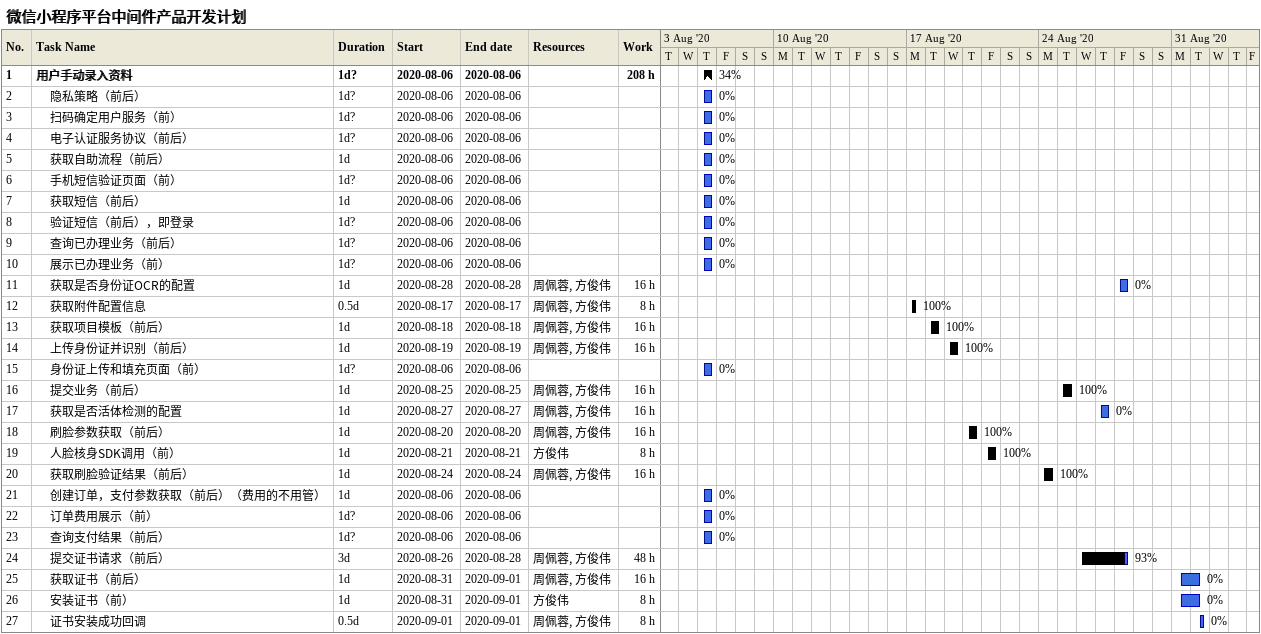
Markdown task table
微信小程序平台中间件产品开发计划

| ID | Level | Task | Duration | Start | Finish | Resources | % complete | Work (h) |
|---|---|---|---|---|---|---|---|---|
| 1 | 1 | **用户手动录入资料** | 1d? | 2020-08-06 | 2020-08-06 |  | 34 | 208 |
| 2 | 2 | 隐私策略（前后） | 1d? | 2020-08-06 | 2020-08-06 |  | 0 |  |
| 3 | 2 | 扫码确定用户服务（前） | 1d? | 2020-08-06 | 2020-08-06 |  | 0 |  |
| 4 | 2 | 电子认证服务协议（前后） | 1d? | 2020-08-06 | 2020-08-06 |  | 0 |  |
| 5 | 2 | 获取自助流程（前后） | 1d | 2020-08-06 | 2020-08-06 |  | 0 |  |
| 6 | 2 | 手机短信验证页面（前） | 1d? | 2020-08-06 | 2020-08-06 |  | 0 |  |
| 7 | 2 | 获取短信（前后） | 1d | 2020-08-06 | 2020-08-06 |  | 0 |  |
| 8 | 2 | 验证短信（前后），即登录 | 1d? | 2020-08-06 | 2020-08-06 |  | 0 |  |
| 9 | 2 | 查询已办理业务（前后） | 1d? | 2020-08-06 | 2020-08-06 |  | 0 |  |
| 10 | 2 | 展示已办理业务（前） | 1d? | 2020-08-06 | 2020-08-06 |  | 0 |  |
| 11 | 2 | 获取是否身份证OCR的配置 | 1d | 2020-08-28 | 2020-08-28 | 周佩蓉, 方俊伟 | 0 | 16 |
| 12 | 2 | 获取附件配置信息 | 0.5d | 2020-08-17 | 2020-08-17 | 周佩蓉, 方俊伟 | 100 | 8 |
| 13 | 2 | 获取项目模板（前后） | 1d | 2020-08-18 | 2020-08-18 | 周佩蓉, 方俊伟 | 100 | 16 |
| 14 | 2 | 上传身份证并识别（前后） | 1d | 2020-08-19 | 2020-08-19 | 周佩蓉, 方俊伟 | 100 | 16 |
| 15 | 2 | 身份证上传和填充页面（前） | 1d? | 2020-08-06 | 2020-08-06 |  | 0 |  |
| 16 | 2 | 提交业务（前后） | 1d | 2020-08-25 | 2020-08-25 | 周佩蓉, 方俊伟 | 100 | 16 |
| 17 | 2 | 获取是否活体检测的配置 | 1d | 2020-08-27 | 2020-08-27 | 周佩蓉, 方俊伟 | 0 | 16 |
| 18 | 2 | 刷脸参数获取（前后） | 1d | 2020-08-20 | 2020-08-20 | 周佩蓉, 方俊伟 | 100 | 16 |
| 19 | 2 | 人脸核身SDK调用（前） | 1d | 2020-08-21 | 2020-08-21 | 方俊伟 | 100 | 8 |
| 20 | 2 | 获取刷脸验证结果（前后） | 1d | 2020-08-24 | 2020-08-24 | 周佩蓉, 方俊伟 | 100 | 16 |
| 21 | 2 | 创建订单，支付参数获取（前后）（费用的不用管） | 1d | 2020-08-06 | 2020-08-06 |  | 0 |  |
| 22 | 2 | 订单费用展示（前） | 1d? | 2020-08-06 | 2020-08-06 |  | 0 |  |
| 23 | 2 | 查询支付结果（前后） | 1d? | 2020-08-06 | 2020-08-06 |  | 0 |  |
| 24 | 2 | 提交证书请求（前后） | 3d | 2020-08-26 | 2020-08-28 | 周佩蓉, 方俊伟 | 93 | 48 |
| 25 | 2 | 获取证书（前后） | 1d | 2020-08-31 | 2020-09-01 | 周佩蓉, 方俊伟 | 0 | 16 |
| 26 | 2 | 安装证书（前） | 1d | 2020-08-31 | 2020-09-01 | 方俊伟 | 0 | 8 |
| 27 | 2 | 证书安装成功回调 | 0.5d | 2020-09-01 | 2020-09-01 | 周佩蓉, 方俊伟 | 0 | 8 |
